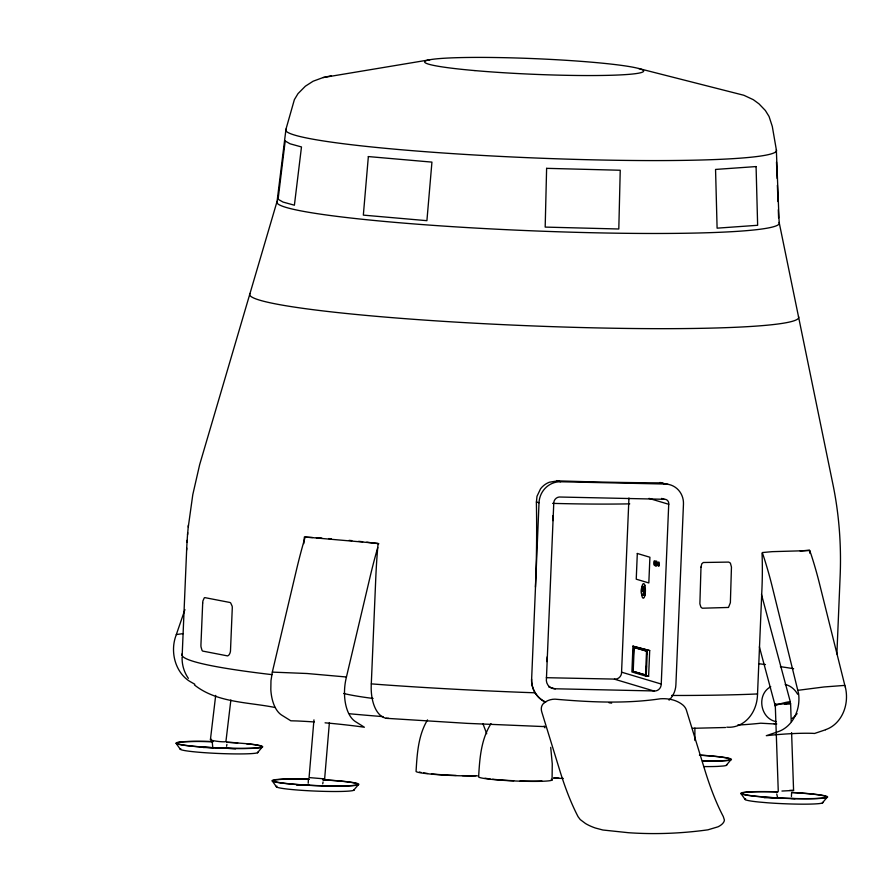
<?xml version="1.0" encoding="UTF-8"?>
<svg xmlns="http://www.w3.org/2000/svg" width="891" height="891" viewBox="0 0 891 891"><rect width="100%" height="100%" fill="white"/><g stroke="black" fill="none" stroke-linecap="round" stroke-linejoin="round"><path stroke-width="1.34" d="M182.165 655.665L186.731 548.032M535.435 587.058A373.307 100.761 -88.8 0 0 536.382 502.479L536.983 496.32L540.559 488.803A20.549 20.17 28.2 0 1 549.335 482.231L557.621 480.862L583.961 481.63A312.496 22.342 2.4 0 0 660.688 482.866L668.15 484.392M669.063 700.159A21.896 21.028 -73.3 0 0 675.89 684.867L683.464 504.128A19.747 18.956 -73.3 0 0 665.276 484.036L560.628 481.764A21.507 20.649 -73.3 0 0 539.022 502.736L531.637 679.109A24.514 23.545 -73.3 0 0 545.259 701.997M552.064 780.015L552.264 763.865L550.716 747.36M546.317 677.695L615.77 679.12A6.638 6.371 -73.3 0 0 621.506 673.54L628.946 497.98M632.966 646.22L631.897 671.948L646.242 676.247L648.615 676.302L649.695 650.575L632.966 646.22L649.695 650.575M646.443 665.833L646.053 675.155L632.677 671.291L633.679 647.323L647.055 651.187L646.944 653.849M646.053 675.155L633.2 671.313L634.203 647.334M645.529 675.144L646.532 651.176L633.679 647.323M646.242 676.247L647.323 650.519M661.245 684.043L668.762 503.226A4.477 4.299 -73.3 0 0 665.198 499.305L559.203 497.011A6.237 5.992 -73.3 0 0 553.801 502.246L546.35 680.635A9.255 8.888 -73.3 0 0 553.69 688.743L655.364 690.982A6.638 6.371 -73.3 0 0 661.1 685.402L661.245 684.043L621.651 672.193M836.883 653.994L840.113 576.8C841.449 545.648 839.155 514.341 832.818 483.791L779.157 222.427L776.339 149.788L772.297 126.422L769.044 116.443L765.347 110.484L758.965 103.835L753.352 99.714L743.885 95.281L638.724 68.507M186.598 550.07L187.132 540.347M188.268 527.06L192.801 494.605L199.662 464.645L277.09 201.321L285.978 129.173L294.375 99.647L297.995 93.644L305.379 86.193L313.131 81.215L323.01 77.584L429.985 59.742M186.999 542.385L187.689 532.684M329.403 722.568L324.636 778.89L309.066 777.576L313.955 719.872M187.556 534.723L188.402 525.033M388.654 718.346A34.649 18.622 -85 0 1 371.235 685.346L375.768 578.27A376.503 202.324 -85 0 1 377.739 547.531L378.118 543.399L304.377 536.95L303.998 541.071A376.503 202.324 -85 0 0 303.786 543.633M809.685 553.111L809.808 550.571L772.285 551.652L762.284 552.554L763.587 556.418A376.503 316.205 87.6 0 1 771.985 585.71L798.581 693.51A34.381 28.88 87.6 0 1 796.988 711.263L795.385 715.339A34.916 29.325 87.6 0 1 778.01 731.734L766.293 735.688L773.076 734.986A277.669 35.807 -14 0 1 812.469 733.326L814.574 733.46L825.534 729.774M210.421 739.63L215.689 695.392M230.869 699.97L225.935 741.435A7.807 0.891 6.8 0 1 216.212 741.167A7.807 0.891 6.8 0 1 211.445 739.296M212.225 741.925L212.771 747.393M226.57 746.235L226.915 744.386M308.375 779.502L308.219 783.222M322.72 783.813L323.065 781.964M791.431 796.476L791.587 792.756M642.556 590.878L644.828 585.242M184.927 609.622L175.605 636.62A34.649 28.523 85.4 0 0 191.275 682.239L194.806 684.232M427.513 719.895C418.247 735.22 417.099 753.808 416.075 771.238A36.787 2.628 2.4 0 0 437.091 774.613A36.787 2.628 2.4 0 0 477.476 775.872M491.019 723.626C481.051 739.352 479.648 758.609 478.645 776.696A36.787 2.628 2.4 0 0 518.384 781.106A36.787 2.628 2.4 0 0 551.273 779.302M671.602 695.459L683.386 695.47A327.331 23.4 2.4 0 0 749.053 694.301L757.539 693.944M257.443 752.795L262.077 747.271M353.593 790.373L358.227 784.848M726.165 765.447L730.787 759.923M822.315 803.025L826.937 797.501M543.666 703.3C546.695 700.515 550.905 699.168 554.982 699.157C589.965 702.197 625.393 703.946 660.365 698.789C668.339 698.232 676.848 699.892 683.119 705.215A21.328 13.978 -4.2 0 1 686.438 710.261L705.015 770.604A368.674 99.502 -88.8 0 0 723.28 816.535L724.383 819.954A18.789 8.565 -6.5 0 1 723.559 822.382A18.633 8.487 -6.5 0 1 718.012 826.815L707.933 829.822A312.496 233.42 -17.1 0 1 628.5 832.717L602.895 830.011L595.344 828.006A20.549 7.195 19.1 0 1 585.521 823.54L580.253 819.586L578.103 816.735A373.307 100.761 -88.8 0 1 559.86 770.704L541.795 712.009A24.246 13.242 25.8 0 1 543.577 703.378L543.577 703.378M770.748 686.738C756.225 694.379 760.19 718.614 776.106 721.632M778.255 791.041L775.248 704.146M791.219 721.576L790.607 703.667L775.003 704.213M791.598 732.591L793.58 790.451L781.942 791.041M331.229 75.791L323.01 77.584M797.968 690.313L824.064 686.961L844.835 685.391M176.318 634.559L183.256 633.59M800.185 551.05L809.429 550.115L811.1 554.436A376.503 316.205 87.6 0 1 819.508 583.739L845.258 687.117M725.541 727.502L692.519 728.303M786.642 703.612L790.607 703.667M789.615 790.395L793.58 790.451M272.334 672.115L307.005 673.507L346.443 677.004M642.366 589.007L641.487 588.984L645.184 593.985M535.257 692.808L521.692 692.318A327.331 23.4 2.4 0 1 382.384 684.711L371.347 683.876M544.858 726.622L467.307 723.369L386.215 718.302M312.618 537.518L305.123 537.195L304.009 540.993A376.325 202.235 -85 0 0 296.48 569.839L272.39 671.836L270.975 680.679L270.819 689.645A34.827 18.711 -85 0 0 281.834 715.206L290.822 720.797L296.491 720.942A277.669 61.145 13.3 0 1 314.3 721.966M316.372 537.674L321.829 538.086M328.668 538.587L331.396 538.788M322.275 778.723L324.636 778.89M774.201 723.949L760.702 723.202A277.669 19.847 2.4 0 1 737.659 725.096M349.116 540.358L351.834 540.625M358.627 541.316L362.704 541.728M366.747 542.207L378.853 543.733M758.954 663.739L765.469 664.575M275.096 707.499C248.199 702.063 216.892 702.865 194.45 684.956M608.987 702.743L611.66 703.122M780.393 666.668L785.628 667.426A327.331 23.4 2.4 0 1 793.614 668.718M785.194 684.488C790.551 685.613 795.028 689.523 797.634 694.267M659.997 482.454L665.276 484.036M661.523 498.414L664.163 499.205M648.982 498.381L668.785 504.306M556.663 480.572L560.628 481.764M536.382 501.945L539.022 502.736M635.573 672.393L642.088 674.342M644.705 675.122L648.615 676.302M614.445 679.176L654.05 691.037M548.722 686.916L555.327 688.888M545.726 702.141C536.972 698.176 531.125 688.71 531.582 679.098M741 793.647L745.199 799.572M272.29 780.984L276.488 786.909M176.14 743.406L180.338 749.331M188.357 678.352C184.058 672.182 181.842 664.653 182.109 657.135M544.178 726.031L544.958 727.847M482.911 723.648L486.72 733.738M777.631 797.623L776.74 794.004M761.471 594.464L790.35 701.93M759.377 646.855L775.259 705.95M776.507 162.106L777.13 178.434M777.386 185.228L777.999 201.555M778.3 209.719L778.611 217.883M762.039 553.411L762.184 557.543A376.503 316.372 86 0 1 761.961 588.338L757.473 695.403A34.649 29.113 86 0 1 726.811 727.156M694.88 728.058L694.902 740.532M776.339 149.788A245.638 17.564 2.4 0 1 529.945 157.774A245.638 17.564 2.4 0 1 285.978 129.173M271.978 674.643A327.331 23.4 2.4 0 1 182.31 653.638M779.157 222.427A251.496 17.976 2.4 0 1 526.882 230.602A251.496 17.976 2.4 0 1 277.09 201.321M798.492 316.595A274.773 19.647 2.4 0 1 522.861 325.527A274.773 19.647 2.4 0 1 249.948 293.54M377.739 547.531A376.503 202.324 -85 0 0 370.21 576.377L346.12 678.374A34.649 18.622 -85 0 0 355.576 721.688L364.386 727.234L357.336 726.265A277.669 61.145 13.3 0 0 325.059 722.824M776.752 723.971A34.649 29.113 86 0 1 774.201 723.86M797.1 713.624A34.649 29.113 86 0 1 792.277 718.391M383.074 716.62A277.669 19.847 2.4 0 1 349.484 713.758M373.084 698.466A173.901 12.429 2.4 0 1 343.681 693.465M547.197 656.834A18.655 5.034 -88.8 0 1 546.829 661.601M552.854 515.766A12.563 3.386 -88.8 0 1 552.91 520.634M475.694 775.66A34.114 2.439 2.4 0 1 462.462 775.638M456.225 775.46A34.114 2.439 2.4 0 1 431.433 773.9M427.535 773.477A34.114 2.439 2.4 0 1 423.548 772.931M421.231 772.497A34.114 2.439 2.4 0 1 419.461 772.018M563.279 778.467A36.787 2.628 2.4 0 1 553.723 778.121M558.947 778.133A34.114 2.439 2.4 0 1 553.846 777.932M541.928 780.995A34.114 2.439 2.4 0 1 520.066 780.973M513.706 780.728A34.114 2.439 2.4 0 1 492.634 779.235M490.106 778.946A34.114 2.439 2.4 0 1 485.038 778.211M629.737 503.849A173.901 12.429 2.4 0 1 552.598 503.37M656.121 561.709A2.461 0.668 -88.8 0 1 657.057 561.987A2.461 0.668 -88.8 0 1 656.901 565.462A2.461 0.668 -88.8 0 1 655.976 565.184M643.102 586.657A4.522 1.225 -88.8 0 1 644.661 591.078A4.522 1.225 -88.8 0 1 642.845 595.01M642.567 588.004A4.522 1.225 -88.8 0 1 642.812 587.202M775.538 706.084A7.807 0.78 -15 0 1 780.783 703.701A7.807 0.78 -15 0 1 790.072 701.785A7.807 0.78 -15 0 1 784.837 704.18M791.787 792.433A43.414 3.107 2.4 0 1 825.589 797.846A43.414 3.107 2.4 0 1 765.859 797.233L756.314 796.398A43.414 3.107 2.4 0 1 742.459 792.6A43.414 3.107 2.4 0 1 777.665 791.832M822.761 802.323A38.959 2.784 2.4 0 1 767.507 802.78L758.943 802.034A38.959 2.784 2.4 0 1 745.656 798.859M764.122 797.712A38.959 2.784 2.4 0 1 775.582 797.868M790.774 798.481A38.959 2.784 2.4 0 1 795.017 798.726M791.564 792.522A42.111 3.007 2.4 0 1 824.342 797.757A42.111 3.007 2.4 0 1 766.416 797.167L757.161 796.354A42.111 3.007 2.4 0 1 743.718 792.678A42.111 3.007 2.4 0 1 777.865 791.932M323.077 779.781A43.414 3.107 2.4 0 1 357.402 785.071A43.414 3.107 2.4 0 1 300.646 784.826A43.414 3.107 2.4 0 1 276.21 779.569L282.302 779.135A43.414 3.107 2.4 0 1 308.954 779.18M354.05 789.66A38.959 2.784 2.4 0 1 313.543 790.996A38.959 2.784 2.4 0 1 276.945 786.196M296.67 785.06A38.959 2.784 2.4 0 1 309.389 785.283M322.052 785.829A38.959 2.784 2.4 0 1 329.069 786.252M322.843 779.859A42.111 3.007 2.4 0 1 356.144 784.993A42.111 3.007 2.4 0 1 301.091 784.748A42.111 3.007 2.4 0 1 277.391 779.658L283.305 779.235A42.111 3.007 2.4 0 1 309.155 779.28M212.804 741.602A43.414 3.107 2.4 0 0 179.269 744.453A43.414 3.107 2.4 0 0 244.98 748.518A43.414 3.107 2.4 0 0 247.275 743.729L237.173 742.96A42.111 3.007 2.4 0 0 226.693 742.281M226.927 742.203A43.414 3.107 2.4 0 1 237.719 742.894M257.9 752.082A38.959 2.784 2.4 0 1 217.393 753.418A38.959 2.784 2.4 0 1 180.795 748.618M203.148 747.493A38.959 2.784 2.4 0 1 213.239 747.705M225.902 748.24A38.959 2.784 2.4 0 1 235.592 748.863M246.428 743.762A42.111 3.007 2.4 0 1 244.212 748.407A42.111 3.007 2.4 0 1 180.483 744.475A42.111 3.007 2.4 0 1 213.005 741.702M699.78 755.1A43.414 3.107 2.4 0 1 727.379 760.558L721.287 760.981A43.414 3.107 2.4 0 1 702.888 761.137M726.611 764.734A38.959 2.784 2.4 0 1 723.102 766.015L717.634 766.405A38.959 2.784 2.4 0 1 703.812 766.572M699.424 755.167A42.111 3.007 2.4 0 1 726.187 760.468L720.284 760.881A42.111 3.007 2.4 0 1 702.431 761.037M845.336 687.095A34.649 29.102 87.6 0 1 825.512 729.684M700.994 567.066L699.88 603.853L700.883 607.049L702.242 608.219L728.482 607.45L730.375 602.706L731.455 567.099L730.397 563.112L728.738 562.087L703.289 562.499L701.774 563.814L700.994 567.066M546.617 168.343L545.181 227.094L618.8 228.998L620.236 170.248L546.617 168.343M202.691 603.029L200.943 644.616A5.591 1.905 -89.1 0 0 201.021 646.944L202.068 650.463A6.983 2.372 -89.1 0 0 202.892 651.121L227.495 655.887A7.473 3.709 -90 0 0 229.355 654.373L229.6 653.927A6.571 3.263 -90 0 0 230.468 651.198L232.273 608.23A5.012 2.495 -90 0 0 232.139 606.147L230.702 603.007A6.17 3.074 -90 0 0 229.633 602.416L205.097 597.672A6.883 2.339 -89.1 0 0 204.251 597.917L202.948 600.824A5.513 1.871 -89.1 0 0 202.691 603.029M637.31 553.478L636.241 579.183L648.826 582.948L649.907 557.243L637.31 553.478M368.351 156.571L363.339 215.121L426.912 220.678L431.935 162.117L368.351 156.571M285.187 141.001L278.092 199.25L283.004 202.057L294.398 205.208L301.481 146.948L290.065 143.796L285.187 141.001M756.08 166.572L715.551 169.435L717.099 228.163L757.64 225.289L756.08 166.572M474.959 70.601A109.526 7.83 2.4 0 0 643.502 71.414A109.526 7.83 2.4 0 0 484.125 57.414A109.526 7.83 2.4 0 0 474.959 70.601M644.872 595.611A7.373 1.994 -88.8 0 0 643.926 583.638A7.373 1.994 -88.8 0 0 641.52 593.451A7.373 1.994 -88.8 0 0 644.872 595.611M659.184 565.406A2.172 0.59 -88.8 0 0 658.817 562.009A2.172 0.59 -88.8 0 0 658.182 565.106A2.172 0.59 -88.8 0 0 659.184 565.406M654.807 564.203A2.15 0.579 -88.8 0 0 654.44 560.829A2.15 0.579 -88.8 0 0 653.805 563.903A2.15 0.579 -88.8 0 0 654.807 564.203M643.436 593.774A4.522 1.225 -88.8 0 0 642.857 586.423A4.522 1.225 -88.8 0 0 641.375 592.448A4.522 1.225 -88.8 0 0 643.436 593.774M655.976 564.961A2.461 0.668 -88.8 0 0 655.564 561.107A2.461 0.668 -88.8 0 0 654.84 564.616A2.461 0.668 -88.8 0 0 655.976 564.961"/></g></svg>
